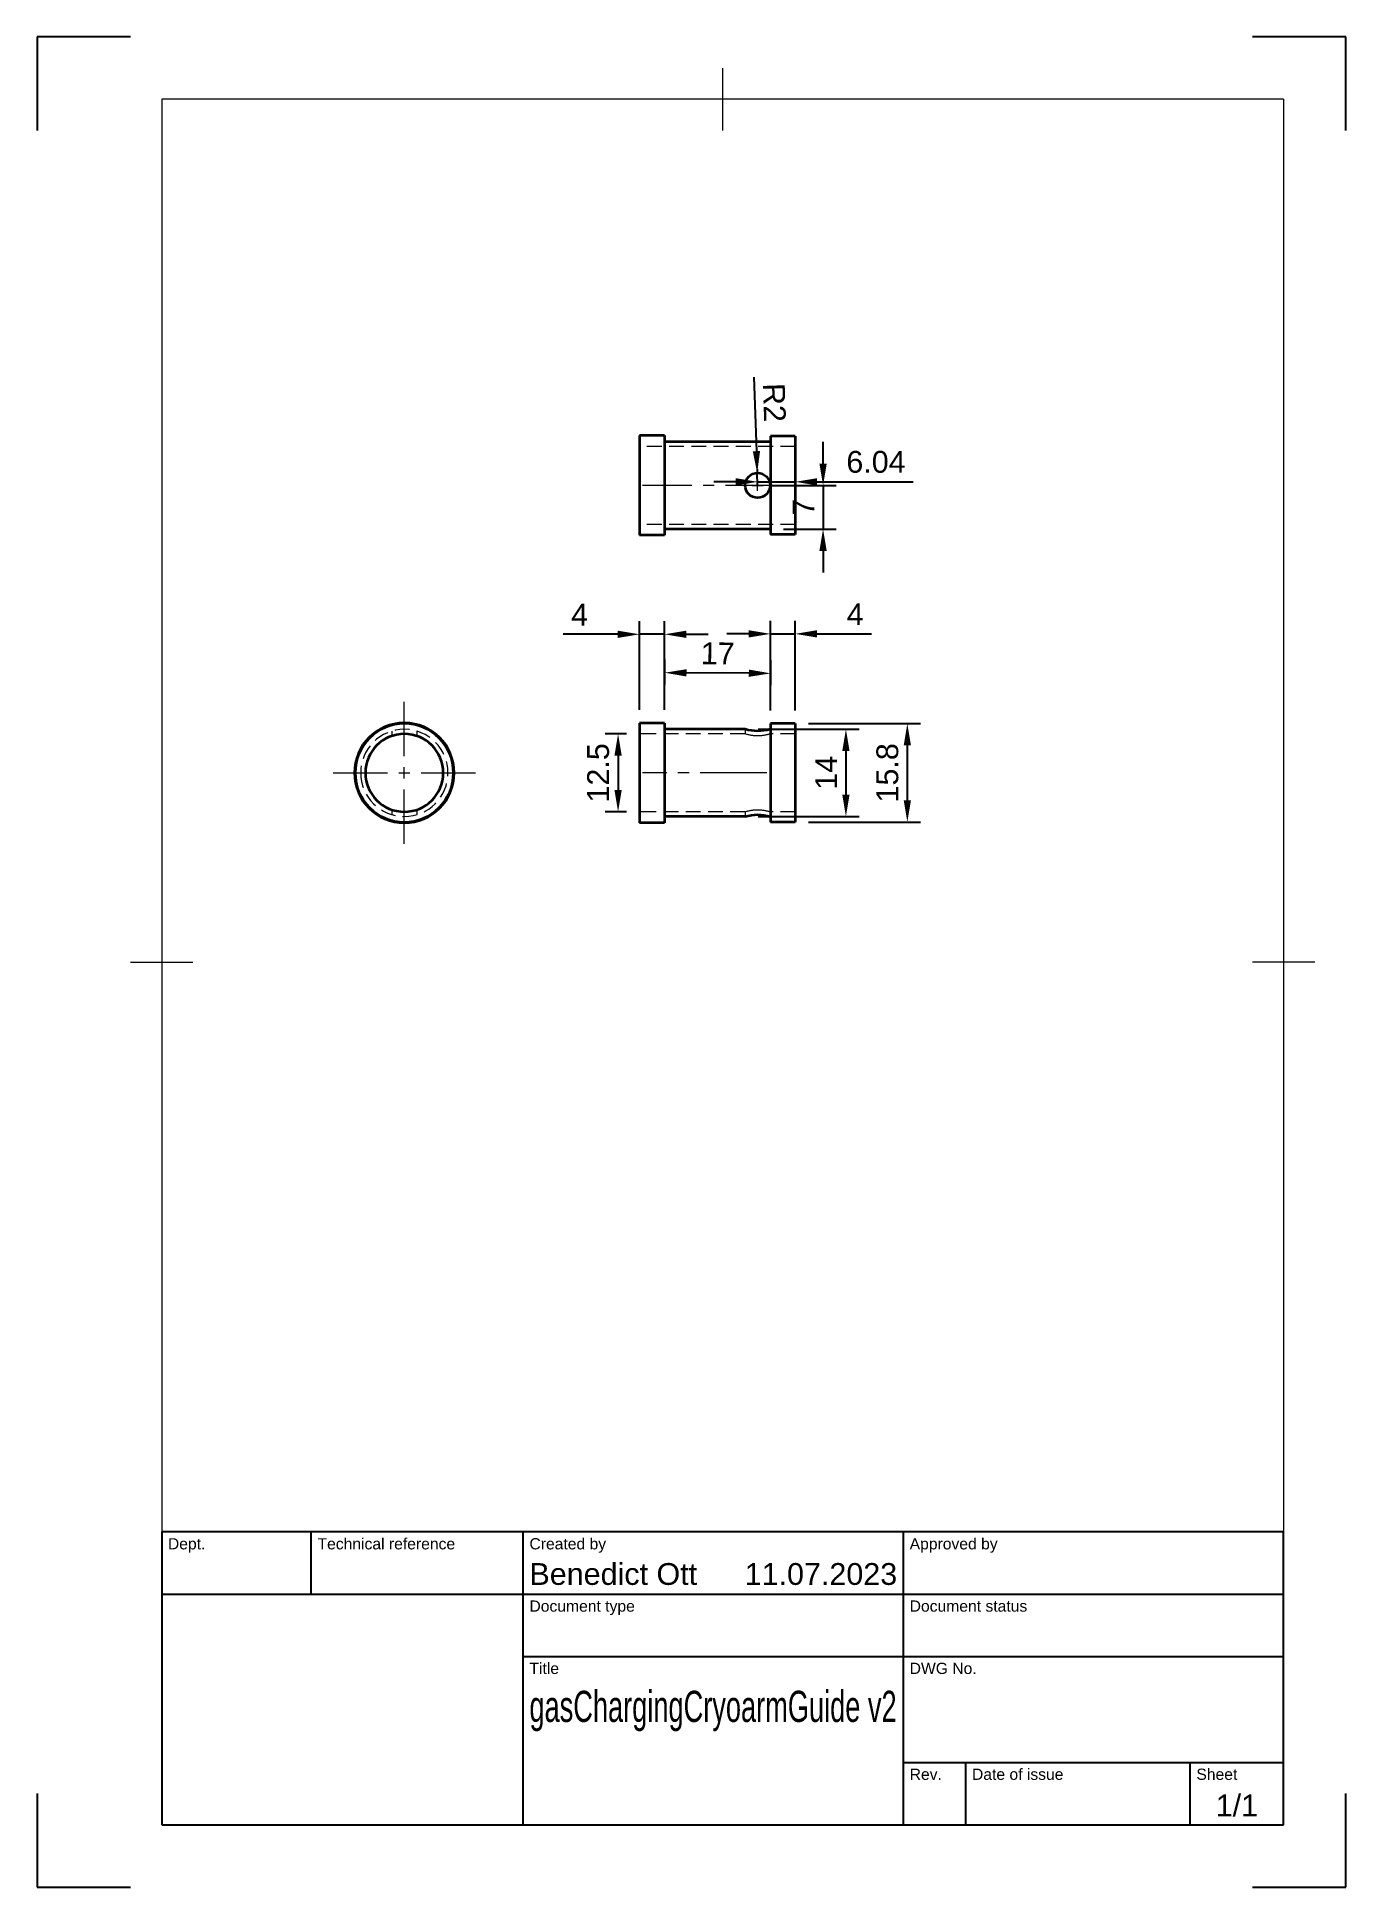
# Model space of a CAD drawing. Header units: millimetres. Extents: x 0 to 210, y 0 to 297.
import ezdxf
from ezdxf.enums import TextEntityAlignment as Align

# ---------------------------------------------------------------- set-up
doc = ezdxf.new("R2010")
doc.units = ezdxf.units.MM
doc.header["$LTSCALE"] = 0.75
doc.linetypes.add('CENTER2', pattern=[28.575, 19.05, -3.175, 3.175, -3.175])
doc.linetypes.add('HIDDEN2', pattern=[4.7625, 3.175, -1.5875])
for name, color, linetype, lineweight in [('BORDER', 7, 'Continuous', 18), ('FD_Dimensions', 7, 'Continuous', 18), ('Hidden', 7, 'HIDDEN2', 18), ('Smart Centers', 7, 'CENTER2', 18), ('TITLEBLOCK', 7, 'Continuous', 25), ('Visible', 7, 'Continuous', 35)]:
    doc.layers.add(name, color=color, linetype=linetype, lineweight=lineweight)
doc.styles.add('FusionTitle', font='arial.ttf')
doc.styles.get("Standard").update_dxf_attribs({"font": 'arial.ttf'})
doc.dimstyles.new('Dim-ISO-25', dxfattribs={"dimtxt": 3.5, "dimasz": 3.5, "dimexe": 2.1, "dimexo": 2.1, "dimgap": 1.4, "dimtad": 1, "dimzin": 12, "dimdsep": 46, "dimtxsty": 'Standard', "dimcen": 0, "dimazin": 3, "dimtp": 0.1, "dimtm": 0.1, "dimtfac": 0.714286, "dimtmove": 0, "dimatfit": 3, "dimfxl": 1, "dimtzin": 12, "dimarcsym": 0})

# ---------------------------------------------------------------- blocks, each defined once
blk = doc.blocks.new('ISO_A4(P)_SHEET')
at = {"layer": 'BORDER'}
for p, q in [((110, 292), (110, 282)), ((200, 287), (20, 287)), ((20, 287), (20, 10)), ((200, 287), (200, 10)), ((15, 148.5), (25, 148.5)), ((205, 148.5), (195, 148.5)), ((20, 10), (200, 10))]:
    blk.add_line(p, q, dxfattribs=at)
at = {"layer": 'Defpoints'}
for p, q in [((15, 297), (0, 297)), ((0, 297), (0, 282)), ((210, 297), (195, 297)), ((210, 282), (210, 297)), ((0, 15), (0, 0)), ((210, 0), (210, 15)), ((0, 0), (15, 0)), ((195, 0), (210, 0))]:
    blk.add_line(p, q, dxfattribs=at)
blk = doc.blocks.new('ISO_TITLEBLOCK')
at = {"layer": 'TITLEBLOCK'}
for p, q in [((0, 47), (-180, 47)), ((-180, 47), (-180, 0)), ((-156, 37), (-156, 47)), ((-122, 0), (-122, 47)), ((-61, 0), (-61, 47)), ((0, 0), (0, 47)), ((-180, 37), (0, 37)), ((-122, 27), (0, 27)), ((-61, 10), (0, 10)), ((-51, 0), (-51, 10)), ((-15, 0), (-15, 10)), ((-180, 0), (0, 0))]:
    blk.add_line(p, q, dxfattribs=at)
at = {"layer": 'TITLEBLOCK', "style": 'FusionTitle'}
for s, p in [('Dept.', (-179, 46)), ('Technical reference', (-155, 46)), ('Created by', (-121, 46)), ('Approved by', (-60, 46)), ('Document type', (-121, 36)), ('Document status', (-60, 36)), ('Title', (-121, 26)), ('DWG No.', (-60, 26)), ('Rev.', (-60, 9)), ('Date of issue', (-50, 9)), ('Sheet', (-14, 9))]:
    blk.add_text(s, height=1.8, dxfattribs=at).set_placement(p, align=Align.TOP_LEFT)
for tag, height, p in [('DEPT', 3.5, (-179, 42)), ('TECHNICAL_REFERENCE', 3.5, (-155, 42)), ('CREATED_BY', 3.5, (-121, 42)), ('APPROVED_BY', 3.5, (-60, 42)), ('DOCUMENT_TYPE', 3.5, (-121, 32)), ('DOCUMENT_STATUS', 3.5, (-60, 32)), ('TITLE_1', 5, (-121, 21.5)), ('TITLE_2', 5, (-121, 14)), ('TITLE_3', 5, (-121, 6.5)), ('DATE_OF_ISSUE', 3.5, (-50, 5))]:
    blk.add_attdef(tag, text='', height=height, dxfattribs=at).set_placement(p, align=Align.TOP_LEFT)
for tag, p in [('CREATED_DATE', (-62, 42)), ('APPROVED_DATE', (-0.99, 42))]:
    blk.add_attdef(tag, text='', height=3.5, dxfattribs=at).set_placement(p, align=Align.TOP_RIGHT)
for tag, height, p in [('DRAWING_NUMBER', 5, (-30.5, 19.75)), ('REV', 3.5, (-56, 4.85)), ('SHEET', 3.5, (-7.5, 4.85))]:
    blk.add_attdef(tag, text='', height=height, dxfattribs=at).set_placement(p, align=Align.TOP_CENTER)
blk = doc.blocks.new('*D19')
at = {"layer": 'Defpoints', "color": 0, "transparency": 16777216}
for p in [(121.65179, 186.765441), (121.65179, 170.965441), (139.626946, 170.965441)]:
    blk.add_point(p, dxfattribs=at)
at = {"layer": 'FD_Dimensions', "color": 0, "lineweight": -2, "transparency": 16777216}
for p, q in [((123.75179, 186.765441), (141.726946, 186.765441)), ((139.626946, 183.265441), (139.626946, 174.465441)), ((123.75179, 170.965441), (141.726946, 170.965441))]:
    blk.add_line(p, q, dxfattribs=at)
at = {"layer": 'FD_Dimensions', "color": 0, "transparency": 16777216}
for points in [[(139.043613, 183.265441), (140.21028, 183.265441), (139.626946, 186.765441)], [(139.043613, 174.465441), (140.21028, 174.465441), (139.626946, 170.965441)]]:
    blk.add_solid(points, dxfattribs=at)
at = {"layer": 'FD_Dimensions', "color": 0, "transparency": 16777216, "insert": (136.439941, 178.865441), "char_height": 3.5, "attachment_point": 5, "rotation": 90}
blk.add_mtext('15.8', dxfattribs=at)
blk = doc.blocks.new('*D20')
at = {"layer": 'Defpoints', "color": 0, "transparency": 16777216}
for p in [(117.65179, 201.179349), (117.65179, 186.765441), (121.65179, 186.765441)]:
    blk.add_point(p, dxfattribs=at)
at = {"layer": 'FD_Dimensions', "color": 0, "lineweight": -2, "transparency": 16777216}
for p, q in [((117.65179, 188.865441), (117.65179, 203.279349)), ((121.65179, 188.865441), (121.65179, 203.279349)), ((114.15179, 201.179349), (110.65179, 201.179349)), ((117.65179, 201.179349), (121.65179, 201.179349)), ((125.15179, 201.179349), (133.872663, 201.179349))]:
    blk.add_line(p, q, dxfattribs=at)
at = {"layer": 'FD_Dimensions', "color": 0, "transparency": 16777216}
for points in [[(114.15179, 201.762682), (114.15179, 200.596015), (117.65179, 201.179349)], [(125.15179, 201.762682), (125.15179, 200.596015), (121.65179, 201.179349)]]:
    blk.add_solid(points, dxfattribs=at)
at = {"layer": 'FD_Dimensions', "color": 0, "transparency": 16777216, "insert": (131.262227, 204.329349), "char_height": 3.5, "attachment_point": 5}
blk.add_mtext('4', dxfattribs=at)
blk = doc.blocks.new('*D21')
at = {"layer": 'Defpoints', "color": 0, "transparency": 16777216}
for p in [(96.65179, 201.109014), (96.65179, 186.865441), (100.65179, 186.865441)]:
    blk.add_point(p, dxfattribs=at)
at = {"layer": 'FD_Dimensions', "color": 0, "lineweight": -2, "transparency": 16777216}
for p, q in [((96.65179, 188.965441), (96.65179, 203.209014)), ((100.65179, 188.965441), (100.65179, 203.209014)), ((93.15179, 201.109014), (84.430917, 201.109014)), ((100.65179, 201.109014), (96.65179, 201.109014)), ((104.15179, 201.109014), (107.65179, 201.109014))]:
    blk.add_line(p, q, dxfattribs=at)
at = {"layer": 'FD_Dimensions', "color": 0, "transparency": 16777216}
for points in [[(93.15179, 201.692347), (93.15179, 200.52568), (96.65179, 201.109014)], [(104.15179, 201.692347), (104.15179, 200.52568), (100.65179, 201.109014)]]:
    blk.add_solid(points, dxfattribs=at)
at = {"layer": 'FD_Dimensions', "color": 0, "transparency": 16777216, "insert": (87.041354, 204.259014), "char_height": 3.5, "attachment_point": 5}
blk.add_mtext('4', dxfattribs=at)
blk = doc.blocks.new('*D22')
at = {"layer": 'Defpoints', "color": 0, "transparency": 16777216}
for p in [(100.699298, 194.94177), (100.65179, 186.865441), (117.65179, 186.765441)]:
    blk.add_point(p, dxfattribs=at)
at = {"layer": 'FD_Dimensions', "color": 0, "lineweight": -2, "transparency": 16777216}
for p, q in [((100.664143, 188.965405), (100.711651, 197.041733)), ((117.664143, 188.865405), (117.711651, 196.941733)), ((114.199358, 194.862357), (104.199237, 194.921182))]:
    blk.add_line(p, q, dxfattribs=at)
at = {"layer": 'FD_Dimensions', "color": 0, "transparency": 16777216}
for points in [[(104.202669, 195.504505), (104.195806, 194.337858), (100.699298, 194.94177)], [(114.20279, 195.445681), (114.195927, 194.279034), (117.699298, 194.84177)]]:
    blk.add_solid(points, dxfattribs=at)
at = {"layer": 'FD_Dimensions', "color": 0, "transparency": 16777216, "insert": (109.217869, 198.048877), "char_height": 3.5, "attachment_point": 5, "rotation": 359.66298438}
blk.add_mtext('17', dxfattribs=at)
blk = doc.blocks.new('*D23')
at = {"layer": 'Defpoints', "color": 0, "transparency": 16777216}
for p in [(113.607936, 185.865441), (113.607936, 171.865441), (129.774853, 171.865441)]:
    blk.add_point(p, dxfattribs=at)
at = {"layer": 'FD_Dimensions', "color": 0, "lineweight": -2, "transparency": 16777216}
for p, q in [((115.707936, 185.865441), (131.874853, 185.865441)), ((129.774853, 182.365441), (129.774853, 175.365441)), ((115.707936, 171.865441), (131.874853, 171.865441))]:
    blk.add_line(p, q, dxfattribs=at)
at = {"layer": 'FD_Dimensions', "color": 0, "transparency": 16777216}
for points in [[(129.19152, 182.365441), (130.358187, 182.365441), (129.774853, 185.865441)], [(129.19152, 175.365441), (130.358187, 175.365441), (129.774853, 171.865441)]]:
    blk.add_solid(points, dxfattribs=at)
at = {"layer": 'FD_Dimensions', "color": 0, "transparency": 16777216, "insert": (126.617691, 178.865441), "char_height": 3.5, "attachment_point": 5, "rotation": 90}
blk.add_mtext('14', dxfattribs=at)
blk = doc.blocks.new('*D24')
at = {"layer": 'Defpoints', "color": 0, "transparency": 16777216}
for p in [(96.65179, 185.115441), (93.222621, 172.615441), (96.65179, 172.615441)]:
    blk.add_point(p, dxfattribs=at)
at = {"layer": 'FD_Dimensions', "color": 0, "lineweight": -2, "transparency": 16777216}
for p, q in [((94.55179, 185.115441), (91.122621, 185.115441)), ((93.222621, 181.615441), (93.222621, 176.115441)), ((94.55179, 172.615441), (91.122621, 172.615441))]:
    blk.add_line(p, q, dxfattribs=at)
at = {"layer": 'FD_Dimensions', "color": 0, "transparency": 16777216}
for points in [[(92.639288, 181.615441), (93.805954, 181.615441), (93.222621, 185.115441)], [(92.639288, 176.115441), (93.805954, 176.115441), (93.222621, 172.615441)]]:
    blk.add_solid(points, dxfattribs=at)
at = {"layer": 'FD_Dimensions', "color": 0, "transparency": 16777216, "insert": (90.035616, 178.865441), "char_height": 3.5, "attachment_point": 5, "rotation": 90}
blk.add_mtext('12.5', dxfattribs=at)
blk = doc.blocks.new('*D25')
at = {"layer": 'Defpoints', "color": 0, "transparency": 16777216}
for p in [(115.538544, 227.006711), (115.607936, 225.007915)]:
    blk.add_point(p, dxfattribs=at)
at = {"layer": 'FD_Dimensions', "color": 0, "lineweight": -2, "transparency": 16777216}
for p, q in [((115.003943, 242.405551), (115.417108, 230.504603)), ((115.607936, 225.007915), (115.538544, 227.006711))]:
    blk.add_line(p, q, dxfattribs=at)
at = {"layer": 'FD_Dimensions', "color": 0, "transparency": 16777216}
blk.add_solid([(116.00009, 230.524843), (114.834126, 230.484364), (115.538544, 227.006711)], dxfattribs=at)
at = {"layer": 'FD_Dimensions', "color": 0, "transparency": 16777216, "insert": (118.305069, 238.313565), "char_height": 3.5, "attachment_point": 5, "rotation": 271.98833326}
blk.add_mtext('R2', dxfattribs=at)
blk = doc.blocks.new('*U13')
at = {"layer": 'Smart Centers', "color": 0, "linetype": 'Continuous', "ltscale": 0.75, "transparency": 16777216}
for p, q in [((-0.892969, 0), (0.892969, 0)), ((0, -0.892969), (0, 0.892969))]:
    blk.add_line(p, q, dxfattribs=at)
blk = doc.blocks.new('*U14')
at = {"layer": 'Smart Centers', "color": 0, "ltscale": 0.75, "transparency": 16777216}
blk.add_line((9.978073, 0), (-9.978073, 0), dxfattribs=at)
blk = doc.blocks.new('*U15')
at = {"layer": 'Smart Centers', "color": 0, "ltscale": 0.75, "transparency": 16777216}
for p, q in [((0, 2.678906), (0, 11.4)), ((-11.4, 0), (-2.678906, 0)), ((2.678906, 0), (11.4, 0)), ((0, -11.4), (0, -2.678906))]:
    blk.add_line(p, q, dxfattribs=at)
at = {"layer": 'Smart Centers', "color": 0, "linetype": 'Continuous', "ltscale": 0.75, "transparency": 16777216}
for p, q in [((-0.892969, 0), (0.892969, 0)), ((0, -0.892969), (0, 0.892969))]:
    blk.add_line(p, q, dxfattribs=at)
blk = doc.blocks.new('*U16')
at = {"layer": 'Smart Centers', "color": 0, "ltscale": 0.75, "transparency": 16777216}
blk.add_line((12, 0), (-12, 0), dxfattribs=at)
blk = doc.blocks.new('*D26')
at = {"layer": 'Defpoints', "color": 0, "transparency": 16777216}
for p in [(115.607936, 225.007915), (121.65179, 225.587923), (121.65179, 225.587923)]:
    blk.add_point(p, dxfattribs=at)
at = {"layer": 'FD_Dimensions', "color": 0, "lineweight": -2, "transparency": 16777216}
for p, q in [((115.607936, 227.107915), (115.607936, 227.687923)), ((112.107936, 225.587923), (108.607936, 225.587923)), ((115.607936, 225.587923), (121.65179, 225.587923)), ((125.15179, 225.587923), (140.54797, 225.587923))]:
    blk.add_line(p, q, dxfattribs=at)
at = {"layer": 'FD_Dimensions', "color": 0, "transparency": 16777216}
for points in [[(112.107936, 226.171256), (112.107936, 225.004589), (115.607936, 225.587923)], [(125.15179, 226.171256), (125.15179, 225.004589), (121.65179, 225.587923)]]:
    blk.add_solid(points, dxfattribs=at)
at = {"layer": 'FD_Dimensions', "color": 0, "transparency": 16777216, "insert": (134.59988, 228.774928), "char_height": 3.5, "attachment_point": 5}
blk.add_mtext('6.04', dxfattribs=at)
blk = doc.blocks.new('*D27')
at = {"layer": 'Defpoints', "color": 0, "transparency": 16777216}
for p in [(115.607936, 225.007915), (117.65179, 218.007915), (126.107936, 218.007915)]:
    blk.add_point(p, dxfattribs=at)
at = {"layer": 'FD_Dimensions', "color": 0, "lineweight": -2, "transparency": 16777216}
for p, q in [((126.107936, 228.507915), (126.107936, 232.007915)), ((117.707936, 225.007915), (128.207936, 225.007915)), ((126.107936, 225.007915), (126.107936, 218.007915)), ((119.75179, 218.007915), (128.207936, 218.007915)), ((126.107936, 214.507915), (126.107936, 211.007915))]:
    blk.add_line(p, q, dxfattribs=at)
at = {"layer": 'FD_Dimensions', "color": 0, "transparency": 16777216}
for points in [[(125.524603, 228.507915), (126.691269, 228.507915), (126.107936, 225.007915)], [(125.524603, 214.507915), (126.691269, 214.507915), (126.107936, 218.007915)]]:
    blk.add_solid(points, dxfattribs=at)
at = {"layer": 'FD_Dimensions', "color": 0, "transparency": 16777216, "insert": (122.957936, 221.507915), "char_height": 3.5, "attachment_point": 5, "rotation": 90}
blk.add_mtext('7', dxfattribs=at)

msp = doc.modelspace()

# ---------------------------------------------------------------- linework, layer by layer
at = {"layer": 'Hidden', "extrusion": (1, -2e-16, 0)}
for p, q in [((121.65179, 231.257915), (96.65179, 231.257915)), ((121.65179, 218.757915), (96.65179, 218.757915)), ((113.607936, 185.115441), (96.65179, 185.115441)), ((113.607936, 185.865441), (113.607936, 185.115441)), ((117.607936, 185.865441), (117.607936, 185.115441)), ((121.65179, 185.115441), (117.607936, 185.115441)), ((113.607936, 172.615441), (96.65179, 172.615441)), ((113.607936, 172.615441), (113.607936, 171.865441)), ((117.607936, 172.615441), (117.607936, 171.865441)), ((121.65179, 172.615441), (117.607936, 172.615441))]:
    msp.add_line(p, q, dxfattribs=at)
at = {"layer": 'Hidden'}
for p, q in [((56.928616, 185.573645), (56.928616, 184.786801)), ((60.928616, 185.573645), (60.928616, 184.786801)), ((56.928616, 172.944082), (56.928616, 172.157237)), ((60.928616, 172.944082), (60.928616, 172.157237))]:
    msp.add_line(p, q, dxfattribs=at)
at = {"layer": 'Hidden', "extrusion": (0, 0, -1)}
msp.add_circle((-58.928616, 178.865441), 7, dxfattribs=at)
at = {"layer": 'Hidden', "extrusion": (0, -2e-16, -1)}
for centre, start, end in [((-115.654627, 191.308011), 270.410226, 288.289114), ((-115.561245, 191.308011), 251.710886, 269.589774), ((-115.654627, 166.422872), 71.710886, 89.589774), ((-115.561245, 166.422872), 90.410226, 108.289114)]:
    msp.add_arc(centre, 6.521543, start, end, dxfattribs=at)
at = {"layer": 'Visible', "extrusion": (1, -2e-16, 0)}
for p, q in [((96.65179, 233.007915), (96.65179, 217.007915)), ((100.65179, 233.007915), (96.65179, 233.007915)), ((100.65179, 233.007915), (100.65179, 217.007915)), ((117.65179, 232.007915), (100.65179, 232.007915)), ((117.65179, 232.907915), (117.65179, 217.107915)), ((121.65179, 232.907915), (117.65179, 232.907915)), ((121.65179, 232.907915), (121.65179, 217.107915)), ((100.65179, 217.007915), (96.65179, 217.007915)), ((117.65179, 218.007915), (100.65179, 218.007915)), ((121.65179, 217.107915), (117.65179, 217.107915)), ((96.65179, 186.865441), (96.65179, 170.865441)), ((100.65179, 186.865441), (96.65179, 186.865441)), ((100.65179, 186.865441), (100.65179, 170.865441)), ((113.607936, 185.865441), (100.65179, 185.865441)), ((117.65179, 185.865441), (117.607936, 185.865441)), ((117.65179, 186.765441), (117.65179, 170.965441)), ((121.65179, 186.765441), (117.65179, 186.765441)), ((121.65179, 186.765441), (121.65179, 170.965441)), ((100.65179, 170.865441), (96.65179, 170.865441)), ((113.607936, 171.865441), (100.65179, 171.865441)), ((117.65179, 171.865441), (117.607936, 171.865441)), ((121.65179, 170.965441), (117.65179, 170.965441))]:
    msp.add_line(p, q, dxfattribs=at)
at = {"layer": 'Visible', "extrusion": (0, 0, -1)}
for radius in [8, 7.9, 6.25]:
    msp.add_circle((-58.928616, 178.865441), radius, dxfattribs=at)
at = {"layer": 'Visible', "extrusion": (0, -1e-16, -1)}
for start, end in [(0, 180), (180, 0)]:
    msp.add_arc((-115.607936, 225.007915), 2, start, end, dxfattribs=at)
at = {"layer": 'Visible', "extrusion": (0, -2e-16, -1)}
for centre, start, end in [((-115.607936, 192.592081), 253.441455, 286.558545), ((-115.607936, 165.138802), 73.441455, 106.558545)]:
    msp.add_arc(centre, 7.01691, start, end, dxfattribs=at)

# ---------------------------------------------------------------- block references
at = {"layer": 'BORDER'}
msp.add_blockref('ISO_A4(P)_SHEET', (0, 0), dxfattribs=at)
at = {"layer": 'Smart Centers', "ltscale": 0.75}
for name, p in [('*U13', (115.607936, 225.007915)), ('*U16', (109.15179, 225.007915)), ('*U15', (58.928616, 178.865441)), ('*U14', (107.129863, 178.865441))]:
    msp.add_blockref(name, p, dxfattribs=at)
at = {"layer": 'TITLEBLOCK'}
ref = msp.add_blockref('ISO_TITLEBLOCK', (200, 10), dxfattribs=at)
ref.add_attrib('CREATED_DATE', '11.07.2023', dxfattribs={"height": 3.5, "style": 'FusionTitle'}).set_placement((138, 52), align=Align.TOP_RIGHT)
ref.add_attrib('SHEET', '1/1', dxfattribs={"height": 3.5, "style": 'FusionTitle'}).set_placement((192.5, 14.85), align=Align.TOP_CENTER)
ref.add_attrib('TITLE_1', 'gasChargingCryoarmGuide v2', dxfattribs={"height": 5, "style": 'FusionTitle', "width": 0.624543}).set_placement((79, 31.5), align=Align.TOP_LEFT)
ref.add_attrib('CREATED_BY', 'Benedict Ott', dxfattribs={"height": 3.5, "style": 'FusionTitle'}).set_placement((79, 52), align=Align.TOP_LEFT)

# ---------------------------------------------------------------- dimensions: what is measured, and where the dimension line sits
at = {"layer": 'FD_Dimensions'}
dim = msp.add_radius_dim(center=(115.607936, 225.007915), mpoint=(115.538544, 227.006711), dimstyle='Dim-ISO-25', override={"dimlfac": 1, "dimse1": 1, "dimclrd": 0, "dimclre": 0}, dxfattribs=at)
dim.commit()
dim.dimension.update_dxf_attribs({"geometry": '*D25', "text_midpoint": (115.149807, 238.204024), "dimtype": 164})
for base, p1, p2, picture, middle in [((126.107936, 218.007915), (115.607936, 225.007915), (117.65179, 218.007915), '*D27', (122.957936, 221.507915)), ((93.222621, 172.615441), (96.65179, 185.115441), (96.65179, 172.615441), '*D24', (90.035616, 178.865441)), ((129.774853, 171.865441), (113.607936, 185.865441), (113.607936, 171.865441), '*D23', (126.617691, 178.865441)), ((139.626946, 170.965441), (121.65179, 186.765441), (121.65179, 170.965441), '*D19', (136.439941, 178.865441))]:
    dim = msp.add_linear_dim(base=base, p1=p1, p2=p2, angle=270, dimstyle='Dim-ISO-25', override={"dimlfac": 1, "dimclrd": 0, "dimclre": 0}, dxfattribs=at)
    dim.commit()
    dim.dimension.update_dxf_attribs({"geometry": picture, "text_midpoint": middle})
dim = msp.add_linear_dim(base=(121.65179, 225.587923), p1=(115.607936, 225.007915), p2=(121.65179, 225.587923), dimstyle='Dim-ISO-25', override={"dimlfac": 1, "dimclrd": 0, "dimclre": 0}, dxfattribs=at)
dim.commit()
dim.dimension.update_dxf_attribs({"geometry": '*D26', "text_midpoint": (134.59988, 228.774928)})
for p1, p2, distance, override, picture, middle in [((100.65179, 186.865441), (96.65179, 186.865441), -14.243573, {"dimlfac": 1}, '*D21', (87.041354, 204.259014)), ((117.65179, 186.765441), (100.65179, 186.865441), -8.076469, {"dimlfac": 1, "dimclrd": 0, "dimclre": 0}, '*D22', (109.217869, 198.048877))]:
    dim = msp.add_aligned_dim(p1=p1, p2=p2, distance=distance, dimstyle='Dim-ISO-25', override=override, dxfattribs=at)
    dim.commit()
    dim.dimension.update_dxf_attribs({"geometry": picture, "text_midpoint": middle})
dim = msp.add_linear_dim(base=(117.65179, 201.179349), p1=(121.65179, 186.765441), p2=(117.65179, 186.765441), angle=180, dimstyle='Dim-ISO-25', override={"dimlfac": 1}, dxfattribs=at)
dim.commit()
dim.dimension.update_dxf_attribs({"geometry": '*D20', "text_midpoint": (131.262227, 201.179349), "dimtype": 161})

doc.saveas('drawing.dxf')
